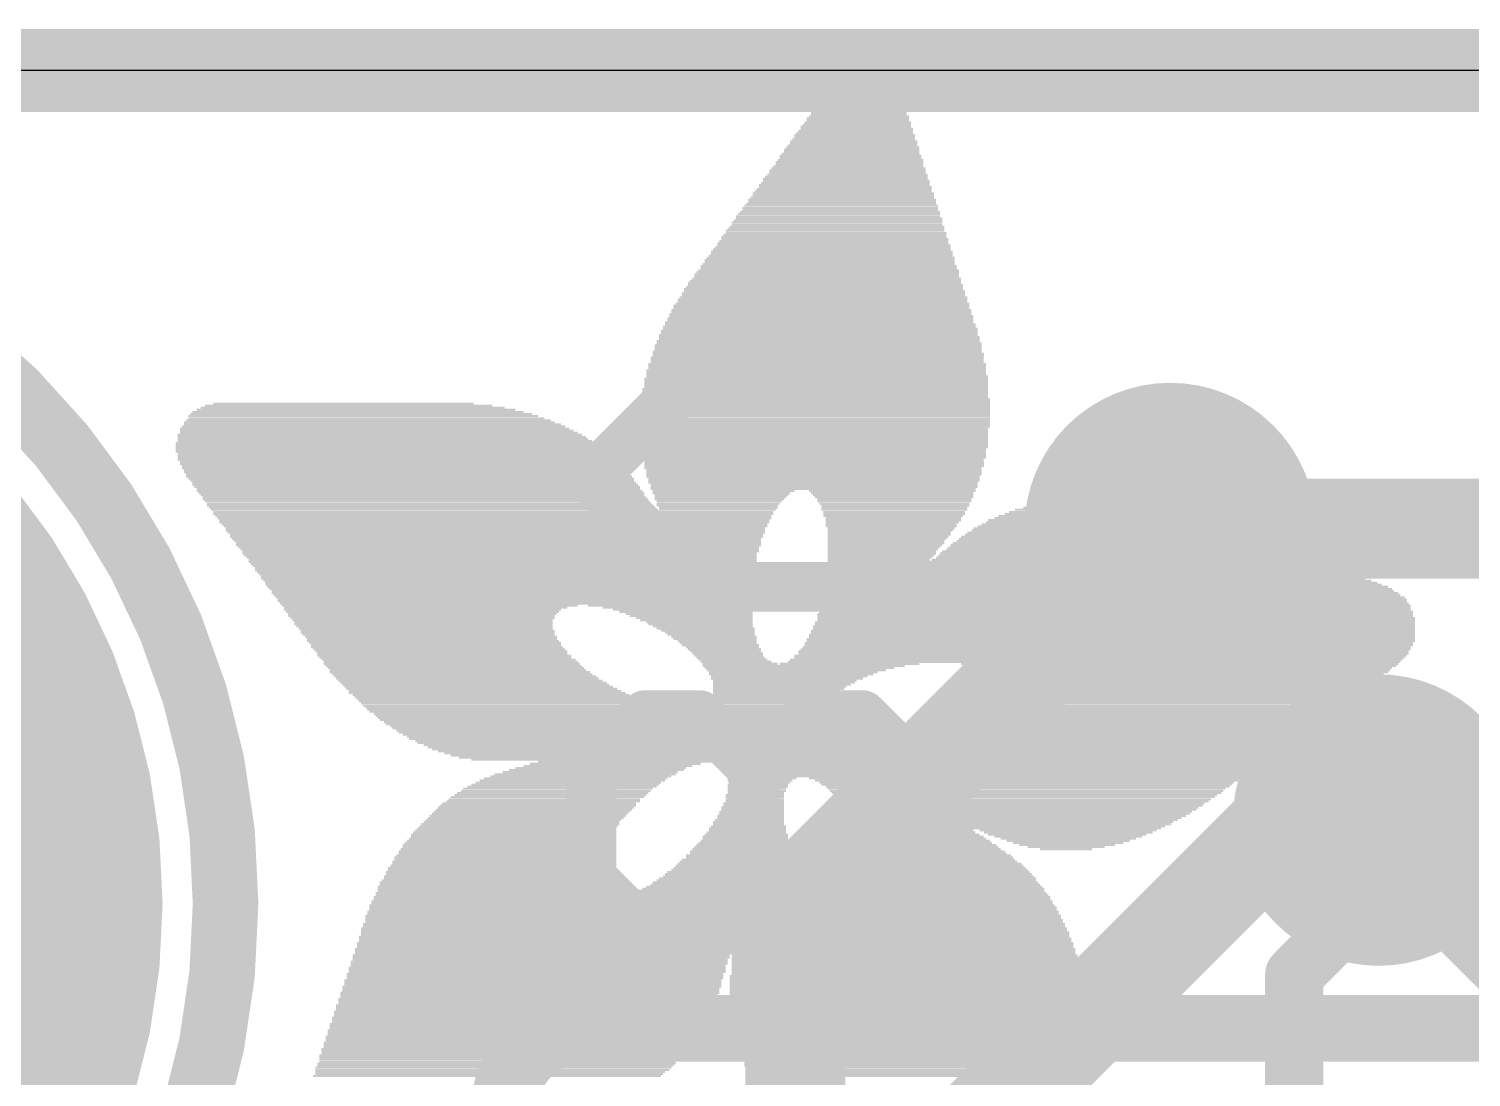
# Model space of a CAD drawing. Extents: x -0.1 to 34.1, y -8.2 to 23.
# Drawn here: x 4.14 to 8.537, y 19.79 to 22.987 of the extents above; entities that cross this region are included whole.
import ezdxf

# ---------------------------------------------------------------- set-up
doc = ezdxf.new("R2010")
doc.units = 0
for name, color, linetype in [('1', 12, 'CONTINUOUS'), ('16', 5, 'CONTINUOUS'), ('17', 110, 'CONTINUOUS'), ('18', 110, 'CONTINUOUS'), ('20', 53, 'CONTINUOUS'), ('21', 40, 'CONTINUOUS'), ('22', 6, 'CONTINUOUS')]:
    doc.layers.add(name, color=color, linetype=linetype)

# ---------------------------------------------------------------- blocks, each defined once
blk = doc.blocks.new('ROUNDP')
at = {"const_width": 0.5}
blk.add_lwpolyline([(0, -0.25, 1), (0, 0.25, 1), (0, -0.25)], format="xyb", dxfattribs=at)
blk = doc.blocks.new('RECT')
blk.add_solid([(-0.5, -0.5), (0.5, -0.5), (-0.5, 0.5), (0.5, 0.5)])
blk = doc.blocks.new('ROUNDV')
at = {"const_width": 0.5}
blk.add_lwpolyline([(0, -0.25, 1), (0, 0.25, 1), (0, -0.25)], format="xyb", dxfattribs=at)

msp = doc.modelspace()

# ---------------------------------------------------------------- linework, layer by layer
at = {"layer": '1'}
for points, const_width in [([(0, 22.86), (25.4, 22.86)], 0.254), ([(13.716, 21.463), (7.62, 21.463)], 0.3048), ([(7.9721, 20.574), (6.604, 19.2059)], 0.3048), ([(7.9721, 20.574), (8.255, 20.574)], 0.3048)]:
    msp.add_lwpolyline(points, dxfattribs=dict(at, const_width=const_width))
at = {"layer": '1', "const_width": 0.1524}
for points in [[(7.62, 21.5392, 1), (7.62, 21.3868)], [(7.9721, 20.6502, 1), (7.9721, 20.4978)], [(8.026, 20.5201, 1), (7.9182, 20.6279)], [(8.255, 20.4978, 1), (8.255, 20.6502)]]:
    msp.add_lwpolyline(points, format="xyb", dxfattribs=at)
at = {"layer": '16'}
for points, const_width in [([(0, 22.86), (25.4, 22.86)], 0.254), ([(7.62, 21.463), (6.477, 20.32)], 0.3048), ([(8.255, 20.574), (8.763, 20.574)], 0.3048), ([(6.477, 20.32), (6.477, 18.923)], 0.3048)]:
    msp.add_lwpolyline(points, dxfattribs=dict(at, const_width=const_width))
at = {"layer": '16', "const_width": 0.1524}
for points in [[(7.6739, 21.4091, 1), (7.5661, 21.5169)], [(8.255, 20.6502, 1), (8.255, 20.4978)], [(6.5532, 20.32, 1), (6.4008, 20.32)], [(6.4231, 20.3739, 1), (6.5309, 20.2661)]]:
    msp.add_lwpolyline(points, format="xyb", dxfattribs=at)
at = {"layer": '20'}
msp.add_line((22.86, 22.86), (2.54, 22.86), dxfattribs=at)
at = {"layer": '21'}
for points, const_width in [([(2.54, 18.12, 1), (2.54, 22.52, 1), (2.54, 18.12)], 0.2), ([(8.1591, 20.3081, 1), (8.1591, 20.2192)], 0.0889), ([(8.1906, 20.2322, 1), (8.1277, 20.2951)], 0.0889), ([(8.5126, 20.2951, 1), (8.4497, 20.2322)], 0.0889), ([(8.4812, 20.2192, 1), (8.4812, 20.3081)], 0.0889), ([(8.0426, 20.1027, 1), (7.9537, 20.1027)], 0.0889), ([(7.9667, 20.1341, 1), (8.0296, 20.0712)], 0.0889)]:
    msp.add_lwpolyline(points, format="xyb", dxfattribs=dict(at, const_width=const_width))
at = {"layer": '21', "const_width": 0.1778}
for points in [[(8.1591, 20.2637), (7.9981, 20.1027)], [(8.4812, 20.2637), (8.1591, 20.2637)], [(8.6422, 20.1027), (8.4812, 20.2637)], [(7.9981, 20.1027), (7.9981, 19.4587)]]:
    msp.add_lwpolyline(points, dxfattribs=at)
at = {"layer": '22'}
for points, const_width in [([(5.8547, 21.6157), (6.1852, 21.9462)], 0.1524), ([(6.1852, 21.9462), (6.8461, 21.9462)], 0.1524), ([(6.1852, 21.2852), (5.8547, 21.6157)], 0.1524), ([(6.8461, 21.2852), (6.1852, 21.2852)], 0.1524), ([(6.0199, 20.8937), (5.8547, 20.7285)], 0.1524), ([(6.1852, 20.8937), (6.0199, 20.8937)], 0.1524), ([(6.3504, 20.7285), (6.1852, 20.8937)], 0.1524), ([(6.5157, 20.8937), (6.3504, 20.7285)], 0.1524), ([(6.6809, 20.8937), (6.5157, 20.8937)], 0.1524), ([(6.8461, 20.7285), (6.6809, 20.8937)], 0.1524), ([(5.8547, 20.7285), (5.8547, 20.398)], 0.1524), ([(6.3504, 20.7285), (6.3504, 20.5632)], 0.1524), ([(6.8461, 20.398), (6.8461, 20.7285)], 0.1524), ([(5.8547, 20.398), (6.0199, 20.2327)], 0.1524), ([(6.6809, 20.2327), (6.8461, 20.398)], 0.1524), ([(9.906, 19.939), (5.842, 19.939)], 0.2032)]:
    msp.add_lwpolyline(points, dxfattribs=dict(at, const_width=const_width))
for points, const_width in [([(6.1852, 21.9843, 1), (6.1852, 21.9081)], 0.0762), ([(6.2121, 21.9192, 1), (6.1582, 21.9731)], 0.0762), ([(6.8461, 21.9081, 1), (6.8461, 21.9843)], 0.0762), ([(5.8816, 21.6426, 1), (5.8278, 21.5887)], 0.0762), ([(5.8278, 21.6426, 1), (5.8816, 21.5887)], 0.0762), ([(6.1852, 21.3233, 1), (6.1852, 21.2471)], 0.0762), ([(6.1582, 21.2583, 1), (6.2121, 21.3121)], 0.0762), ([(6.8461, 21.2471, 1), (6.8461, 21.3233)], 0.0762), ([(6.0199, 20.9318, 1), (6.0199, 20.8556)], 0.0762), ([(6.0469, 20.8668, 1), (5.993, 20.9206)], 0.0762), ([(6.2121, 20.9206, 1), (6.1582, 20.8668)], 0.0762), ([(6.1852, 20.8556, 1), (6.1852, 20.9318)], 0.0762), ([(6.5157, 20.9318, 1), (6.5157, 20.8556)], 0.0762), ([(6.5426, 20.8668, 1), (6.4887, 20.9206)], 0.0762), ([(6.7078, 20.9206, 1), (6.654, 20.8668)], 0.0762), ([(6.6809, 20.8556, 1), (6.6809, 20.9318)], 0.0762), ([(5.8928, 20.7285, 1), (5.8166, 20.7285)], 0.0762), ([(6.3885, 20.7285, 1), (6.3123, 20.7285)], 0.0762), ([(6.8842, 20.7285, 1), (6.808, 20.7285)], 0.0762), ([(5.8278, 20.7554, 1), (5.8816, 20.7015)], 0.0762), ([(6.3235, 20.7554, 1), (6.3774, 20.7015)], 0.0762), ([(6.3235, 20.7015, 1), (6.3774, 20.7554)], 0.0762), ([(6.8192, 20.7015, 1), (6.8731, 20.7554)], 0.0762), ([(6.3123, 20.5632, 1), (6.3885, 20.5632)], 0.0762), ([(5.8816, 20.4249, 1), (5.8278, 20.371)], 0.0762), ([(6.8731, 20.371, 1), (6.8192, 20.4249)], 0.0762), ([(5.8166, 20.398, 1), (5.8928, 20.398)], 0.0762), ([(6.808, 20.398, 1), (6.8842, 20.398)], 0.0762), ([(5.993, 20.2058, 1), (6.0469, 20.2597)], 0.0762), ([(6.654, 20.2597, 1), (6.7078, 20.2058)], 0.0762), ([(5.842, 19.939, 0.4142), (5.588, 19.685)], 0.2032), ([(5.842, 19.9898, 1), (5.842, 19.8882)], 0.1016), ([(5.842, 19.8882, 1), (5.842, 19.9898)], 0.1016)]:
    msp.add_lwpolyline(points, format="xyb", dxfattribs=dict(at, const_width=const_width))

# ---------------------------------------------------------------- block references
at = {"layer": '17', "xscale": 4.016, "yscale": 4.016}
msp.add_blockref('ROUNDP', (2.54, 20.32), dxfattribs=at)
msp.add_blockref('ROUNDP', (2.54, 20.32), dxfattribs=at)
at = {"layer": '18', "xscale": 0.889, "yscale": 0.889}
for p in [(7.62, 21.463), (7.62, 21.463), (8.255, 20.574), (8.255, 20.574)]:
    msp.add_blockref('ROUNDV', p, dxfattribs=at)
at = {"layer": '21'}
for p, xscale, yscale in [((6.6834, 22.8219), 0.1524, 0.0064), ((6.6802, 22.8283), 0.1334, 0.0063), ((6.677, 22.8346), 0.1016, 0.0064), ((6.6771, 22.8409), 0.0635, 0.0063), ((6.6802, 22.7775), 0.235, 0.0063), ((6.6802, 22.7902), 0.2222, 0.0063), ((6.6802, 22.7838), 0.2222, 0.0064), ((6.6802, 22.7965), 0.2096, 0.0064), ((6.6802, 22.8028), 0.1968, 0.0063), ((6.6802, 22.8092), 0.1842, 0.0064), ((6.6802, 22.8156), 0.1714, 0.0063), ((6.6707, 22.733), 0.2921, 0.0064), ((6.6739, 22.7394), 0.2857, 0.0063), ((6.6739, 22.7457), 0.2731, 0.0064), ((6.6739, 22.7584), 0.2603, 0.0064), ((6.6771, 22.7521), 0.2667, 0.0063), ((6.677, 22.7647), 0.254, 0.0063), ((6.6771, 22.7711), 0.2413, 0.0064), ((6.6612, 22.6885), 0.3365, 0.0063), ((6.6643, 22.6949), 0.3302, 0.0064), ((6.6675, 22.7013), 0.3238, 0.0063), ((6.6675, 22.714), 0.3112, 0.0063), ((6.6675, 22.7076), 0.3112, 0.0064), ((6.6707, 22.7203), 0.3048, 0.0064), ((6.6707, 22.7266), 0.2921, 0.0063), ((6.6548, 22.6441), 0.3874, 0.0064), ((6.6548, 22.6505), 0.3746, 0.0063), ((6.658, 22.6632), 0.3683, 0.0063), ((6.658, 22.6568), 0.3683, 0.0064), ((6.658, 22.6695), 0.3556, 0.0064), ((6.6612, 22.6759), 0.3493, 0.0063), ((6.6644, 22.6822), 0.3429, 0.0064), ((6.6453, 22.5997), 0.4318, 0.0063), ((6.6452, 22.606), 0.4191, 0.0064), ((6.6485, 22.6187), 0.4127, 0.0064), ((6.6485, 22.6124), 0.4127, 0.0063), ((6.6516, 22.6251), 0.4064, 0.0063), ((6.6517, 22.6314), 0.3937, 0.0064), ((6.6548, 22.6378), 0.3874, 0.0063), ((6.6358, 22.5552), 0.4763, 0.0064), ((6.639, 22.5616), 0.4699, 0.0063), ((6.6389, 22.5679), 0.4572, 0.0064), ((6.6421, 22.5806), 0.4508, 0.0064), ((6.6421, 22.5743), 0.4508, 0.0063), ((6.6452, 22.587), 0.4445, 0.0063), ((6.6453, 22.5933), 0.4318, 0.0064), ((6.6263, 22.5108), 0.5207, 0.0063), ((6.6294, 22.5171), 0.5144, 0.0064), ((6.6294, 22.5298), 0.5016, 0.0064), ((6.6326, 22.5235), 0.508, 0.0063), ((6.6326, 22.5362), 0.4953, 0.0063), ((6.6358, 22.5425), 0.4889, 0.0064), ((6.6358, 22.5489), 0.4763, 0.0063), ((6.6199, 22.4727), 0.5588, 0.0063), ((6.6231, 22.4854), 0.5525, 0.0063), ((6.6231, 22.479), 0.5525, 0.0064), ((6.6231, 22.4917), 0.5397, 0.0064), ((6.6262, 22.4981), 0.5334, 0.0063), ((6.6294, 22.5044), 0.527, 0.0064), ((6.6135, 22.4282), 0.6096, 0.0064), ((6.6136, 22.4409), 0.5969, 0.0064), ((6.6136, 22.4346), 0.5969, 0.0063), ((6.6167, 22.4473), 0.5906, 0.0063), ((6.6167, 22.4536), 0.5778, 0.0064), ((6.6199, 22.4663), 0.5715, 0.0064), ((6.6199, 22.46), 0.5715, 0.0063), ((6.604, 22.3838), 0.654, 0.0063), ((6.604, 22.3965), 0.6414, 0.0063), ((6.604, 22.3901), 0.6414, 0.0064), ((6.6072, 22.4028), 0.635, 0.0064), ((6.6072, 22.4155), 0.6223, 0.0064), ((6.6104, 22.4092), 0.6287, 0.0063), ((6.6104, 22.4219), 0.6159, 0.0063), ((6.5945, 22.3393), 0.6985, 0.0064), ((6.5945, 22.352), 0.6858, 0.0064), ((6.5977, 22.3457), 0.6921, 0.0063), ((6.5977, 22.3584), 0.6795, 0.0063), ((6.5977, 22.3711), 0.6667, 0.0063), ((6.6009, 22.3647), 0.6731, 0.0064), ((6.6008, 22.3774), 0.6604, 0.0064), ((6.585, 22.2949), 0.7429, 0.0063), ((6.5881, 22.3076), 0.7366, 0.0063), ((6.5881, 22.3012), 0.7366, 0.0064), ((6.5882, 22.3139), 0.7239, 0.0064), ((6.5913, 22.3203), 0.7176, 0.0063), ((6.5913, 22.333), 0.7048, 0.0063), ((6.5945, 22.3266), 0.7112, 0.0064), ((6.5786, 22.2504), 0.7938, 0.0064), ((6.5786, 22.2631), 0.781, 0.0064), ((6.5786, 22.2568), 0.781, 0.0063), ((6.5786, 22.2695), 0.7684, 0.0063), ((6.5818, 22.2822), 0.762, 0.0063), ((6.5818, 22.2758), 0.762, 0.0064), ((6.585, 22.2885), 0.7557, 0.0064), ((6.5659, 22.2123), 0.8318, 0.0064), ((6.5691, 22.206), 0.8382, 0.0063), ((6.5691, 22.2187), 0.8255, 0.0063), ((6.5723, 22.225), 0.8191, 0.0064), ((6.5723, 22.2377), 0.8065, 0.0064), ((6.5723, 22.2314), 0.8065, 0.0063), ((6.5755, 22.2441), 0.8001, 0.0063), ((6.5596, 22.1615), 0.8827, 0.0064), ((6.5628, 22.1679), 0.8763, 0.0063), ((6.5627, 22.1806), 0.8636, 0.0063), ((6.5627, 22.1742), 0.8636, 0.0064), ((6.5659, 22.1869), 0.8572, 0.0064), ((6.5628, 22.1933), 0.8509, 0.0063), ((6.5659, 22.1996), 0.8446, 0.0064), ((6.5532, 22.1171), 0.9208, 0.0063), ((6.5564, 22.1298), 0.9144, 0.0063), ((6.5564, 22.1234), 0.9144, 0.0064), ((6.5564, 22.1425), 0.9017, 0.0063), ((6.5564, 22.1361), 0.9017, 0.0064), ((6.5596, 22.1488), 0.8953, 0.0064), ((6.5596, 22.1552), 0.8827, 0.0063), ((6.5501, 22.079), 0.9525, 0.0063), ((6.5532, 22.0726), 0.9588, 0.0064), ((6.55, 22.0917), 0.9398, 0.0063), ((6.5532, 22.0853), 0.9462, 0.0064), ((6.5532, 22.1044), 0.9334, 0.0063), ((6.5532, 22.098), 0.9334, 0.0064), ((6.5564, 22.1107), 0.9271, 0.0064), ((6.55, 22.0282), 0.9906, 0.0063), ((6.5469, 22.0345), 0.9843, 0.0064), ((6.5469, 22.0536), 0.9715, 0.0063), ((6.5501, 22.0472), 0.9779, 0.0064), ((6.5501, 22.0409), 0.9779, 0.0063), ((6.55, 22.0663), 0.9652, 0.0063), ((6.55, 22.0599), 0.9652, 0.0064), ((6.5437, 21.9837), 1.016, 0.0064), ((6.5469, 21.9964), 1.0097, 0.0064), ((6.5469, 21.9901), 1.0097, 0.0063), ((6.5437, 22.0028), 1.0033, 0.0063), ((6.5469, 22.0218), 0.9969, 0.0064), ((6.5469, 22.0155), 0.9969, 0.0063), ((6.5469, 22.0091), 0.9969, 0.0064), ((6.5405, 21.9456), 1.035, 0.0064), ((6.5405, 21.9393), 1.035, 0.0063), ((6.5437, 21.9647), 1.0287, 0.0063), ((6.5437, 21.9583), 1.0287, 0.0064), ((6.5437, 21.952), 1.0287, 0.0063), ((6.5437, 21.9774), 1.016, 0.0063), ((6.5437, 21.971), 1.016, 0.0064), ((6.5405, 21.9202), 1.0478, 0.0064), ((6.5405, 21.9139), 1.0478, 0.0063), ((6.5405, 21.9075), 1.0478, 0.0064), ((6.5405, 21.9012), 1.0478, 0.0063), ((6.5405, 21.9329), 1.035, 0.0064), ((6.5437, 21.9266), 1.0414, 0.0063), ((6.5373, 21.8567), 1.0668, 0.0064), ((6.5373, 21.8885), 1.0541, 0.0063), ((6.5373, 21.8821), 1.0541, 0.0064), ((6.5373, 21.8758), 1.0541, 0.0063), ((6.5373, 21.8694), 1.0541, 0.0064), ((6.5373, 21.8631), 1.0541, 0.0063), ((6.5405, 21.8948), 1.0478, 0.0064), ((5.153, 21.8123), 1.0414, 0.0063), ((5.1435, 21.8186), 1.0096, 0.0064), ((5.1372, 21.825), 0.9715, 0.0063), ((5.1277, 21.8313), 0.9271, 0.0064), ((5.115, 21.8377), 0.8763, 0.0063), ((5.0991, 21.844), 0.7937, 0.0064), ((6.5373, 21.8504), 1.0668, 0.0063), ((6.5373, 21.844), 1.0668, 0.0064), ((6.5373, 21.8377), 1.0668, 0.0063), ((6.5373, 21.8313), 1.0668, 0.0064), ((6.5373, 21.825), 1.0668, 0.0063), ((6.5373, 21.8186), 1.0668, 0.0064), ((6.5373, 21.8123), 1.0668, 0.0063), ((5.1943, 21.7678), 1.1874, 0.0064), ((5.1911, 21.7742), 1.1684, 0.0063), ((5.1879, 21.7805), 1.1493, 0.0064), ((5.1785, 21.7869), 1.1303, 0.0063), ((5.1753, 21.7932), 1.1113, 0.0064), ((5.1594, 21.8059), 1.0668, 0.0064), ((5.1689, 21.7995), 1.0858, 0.0063), ((6.5373, 21.8059), 1.0668, 0.0064), ((6.5373, 21.7995), 1.0668, 0.0063), ((6.5373, 21.7932), 1.0668, 0.0064), ((6.5373, 21.7869), 1.0668, 0.0063), ((6.5373, 21.7805), 1.0668, 0.0064), ((6.5373, 21.7742), 1.0668, 0.0063), ((6.5342, 21.7678), 1.0605, 0.0064), ((5.226, 21.7233), 1.2763, 0.0063), ((5.226, 21.7297), 1.2637, 0.0064), ((5.2165, 21.7424), 1.2446, 0.0064), ((5.2197, 21.7361), 1.251, 0.0063), ((5.2102, 21.7488), 1.2319, 0.0063), ((5.2007, 21.7614), 1.2001, 0.0063), ((5.207, 21.7551), 1.2128, 0.0064), ((6.5342, 21.7614), 1.0605, 0.0063), ((6.5342, 21.7551), 1.0605, 0.0064), ((6.5342, 21.7488), 1.0605, 0.0063), ((6.5342, 21.7424), 1.0605, 0.0064), ((6.5342, 21.7361), 1.0605, 0.0063), ((6.5342, 21.7297), 1.0605, 0.0064), ((6.5342, 21.7233), 1.0605, 0.0063), ((5.2324, 21.717), 1.289, 0.0064), ((5.2356, 21.7107), 1.2954, 0.0063), ((5.2451, 21.698), 1.3144, 0.0063), ((5.2388, 21.7043), 1.3017, 0.0064), ((5.2515, 21.6916), 1.3145, 0.0064), ((5.2546, 21.6852), 1.3208, 0.0063), ((5.2578, 21.6789), 1.3272, 0.0064), ((6.531, 21.7043), 1.0541, 0.0064), ((6.5342, 21.717), 1.0605, 0.0064), ((6.5342, 21.7107), 1.0605, 0.0063), ((6.5342, 21.698), 1.0477, 0.0063), ((6.5342, 21.6916), 1.0477, 0.0064), ((6.5342, 21.6852), 1.0477, 0.0063), ((6.5342, 21.6789), 1.0477, 0.0064), ((5.261, 21.6726), 1.3335, 0.0063), ((5.2674, 21.6662), 1.3335, 0.0064), ((5.2705, 21.6599), 1.3398, 0.0063), ((5.28, 21.6471), 1.3462, 0.0063), ((5.2769, 21.6535), 1.3399, 0.0064), ((5.2864, 21.6408), 1.3462, 0.0064), ((5.2896, 21.6345), 1.3525, 0.0063), ((6.531, 21.6726), 1.0414, 0.0063), ((6.531, 21.6471), 1.0287, 0.0063), ((6.5342, 21.6662), 1.0351, 0.0064), ((6.5342, 21.6599), 1.0351, 0.0063), ((6.5342, 21.6535), 1.0351, 0.0064), ((6.5342, 21.6408), 1.0223, 0.0064), ((6.5342, 21.6345), 1.0223, 0.0063), ((5.2959, 21.6281), 1.3526, 0.0064), ((5.2991, 21.6218), 1.3589, 0.0063), ((5.3055, 21.6154), 1.3589, 0.0064), ((5.3086, 21.609), 1.3526, 0.0063), ((5.315, 21.6027), 1.3525, 0.0064), ((5.3182, 21.5964), 1.3589, 0.0063), ((5.3245, 21.59), 1.3589, 0.0064), ((6.531, 21.6218), 1.016, 0.0063), ((6.5342, 21.6281), 1.0223, 0.0064), ((6.5342, 21.6154), 1.0097, 0.0064), ((6.5342, 21.609), 1.0097, 0.0063), ((6.531, 21.6027), 1.0033, 0.0064), ((6.5342, 21.5964), 0.9969, 0.0063), ((6.5342, 21.59), 0.9969, 0.0064), ((5.3308, 21.5773), 1.3589, 0.0064), ((5.3277, 21.5837), 1.3525, 0.0063), ((5.3372, 21.5709), 1.3589, 0.0063), ((5.3403, 21.5646), 1.3525, 0.0064), ((5.3467, 21.5583), 1.3526, 0.0063), ((5.3498, 21.5519), 1.3589, 0.0064), ((5.3531, 21.5456), 1.3525, 0.0063), ((6.531, 21.5837), 0.9906, 0.0063), ((6.2515, 21.5709), 0.4191, 0.0063), ((6.2579, 21.5773), 0.4318, 0.0064), ((6.2516, 21.5646), 0.4064, 0.0064), ((6.2484, 21.5583), 0.4, 0.0063), ((6.2453, 21.5519), 0.3937, 0.0064), ((6.2452, 21.5456), 0.381, 0.0063), ((6.7723, 21.5773), 0.508, 0.0064), ((6.7723, 21.5709), 0.4953, 0.0063), ((6.7755, 21.5646), 0.4889, 0.0064), ((6.7786, 21.5583), 0.4826, 0.0063), ((6.7787, 21.5519), 0.4699, 0.0064), ((6.7787, 21.5456), 0.4699, 0.0063), ((7.3375, 21.5456), 0.0889, 0.0063), ((5.3594, 21.5392), 1.3526, 0.0064), ((5.3626, 21.5328), 1.3589, 0.0063), ((5.3658, 21.5265), 1.3525, 0.0064), ((5.3721, 21.5202), 1.3526, 0.0063), ((5.3784, 21.5138), 1.3525, 0.0064), ((5.3784, 21.5075), 1.3525, 0.0063), ((5.3848, 21.5011), 1.3526, 0.0064), ((6.242, 21.5392), 0.3747, 0.0064), ((6.2389, 21.5328), 0.3683, 0.0063), ((6.242, 21.5265), 0.3619, 0.0064), ((6.2389, 21.5202), 0.3556, 0.0063), ((6.2357, 21.5138), 0.3492, 0.0064), ((6.2357, 21.5011), 0.3366, 0.0064), ((6.2389, 21.5075), 0.3429, 0.0063), ((6.7786, 21.5392), 0.4572, 0.0064), ((6.7818, 21.5328), 0.4508, 0.0063), ((6.7787, 21.5265), 0.4445, 0.0064), ((6.7787, 21.5202), 0.4445, 0.0063), ((6.7786, 21.5138), 0.4318, 0.0064), ((6.7786, 21.5075), 0.4318, 0.0063), ((6.7755, 21.5011), 0.4255, 0.0064), ((7.3565, 21.5011), 0.5207, 0.0064), ((7.3533, 21.5075), 0.4762, 0.0063), ((7.3502, 21.5138), 0.4445, 0.0064), ((7.3501, 21.5202), 0.4064, 0.0063), ((7.347, 21.5265), 0.3493, 0.0064), ((7.3438, 21.5328), 0.2921, 0.0063), ((7.3406, 21.5392), 0.2096, 0.0064), ((5.3912, 21.4947), 1.3525, 0.0063), ((5.5594, 21.4884), 1.6764, 0.0064), ((5.5594, 21.4821), 1.6764, 0.0063), ((5.5595, 21.4757), 1.6637, 0.0064), ((5.5626, 21.4694), 1.6574, 0.0063), ((5.5626, 21.463), 1.6446, 0.0064), ((5.5626, 21.4566), 1.6446, 0.0063), ((6.2389, 21.4947), 0.3302, 0.0063), ((6.7723, 21.4821), 0.4064, 0.0063), ((6.7691, 21.4757), 0.4, 0.0064), ((6.7691, 21.4694), 0.4, 0.0063), ((6.7755, 21.4947), 0.4127, 0.0063), ((6.7755, 21.4884), 0.4127, 0.0064), ((6.7691, 21.463), 0.3874, 0.0064), ((6.7659, 21.4566), 0.381, 0.0063), ((7.3819, 21.4566), 0.7366, 0.0063), ((7.3787, 21.463), 0.7176, 0.0064), ((7.3723, 21.4694), 0.6795, 0.0063), ((7.3692, 21.4757), 0.6477, 0.0064), ((7.366, 21.4821), 0.616, 0.0063), ((7.3597, 21.4884), 0.5905, 0.0064), ((7.3565, 21.4947), 0.5461, 0.0063), ((5.5658, 21.4503), 1.6383, 0.0064), ((5.5658, 21.444), 1.6256, 0.0063), ((5.5658, 21.4376), 1.6256, 0.0064), ((5.5658, 21.4313), 1.6129, 0.0063), ((5.569, 21.4249), 1.6065, 0.0064), ((5.5721, 21.4185), 1.6002, 0.0063), ((5.5721, 21.4122), 1.6002, 0.0064), ((6.7595, 21.4376), 0.3683, 0.0064), ((6.7564, 21.4313), 0.362, 0.0063), ((6.7532, 21.4249), 0.3556, 0.0064), ((6.7532, 21.4185), 0.3556, 0.0063), ((6.75, 21.4122), 0.3493, 0.0064), ((6.7628, 21.4503), 0.3747, 0.0064), ((6.7628, 21.444), 0.3747, 0.0063), ((7.42, 21.4122), 0.9398, 0.0064), ((7.4168, 21.4185), 0.9208, 0.0063), ((7.4104, 21.4249), 0.8827, 0.0064), ((7.4041, 21.4313), 0.8572, 0.0063), ((7.3978, 21.4376), 0.8319, 0.0064), ((7.3946, 21.444), 0.8001, 0.0063), ((7.3883, 21.4503), 0.7747, 0.0064), ((5.5722, 21.4059), 1.5875, 0.0063), ((5.5753, 21.3995), 1.5812, 0.0064), ((5.5785, 21.3932), 1.5748, 0.0063), ((5.5753, 21.3868), 1.5684, 0.0064), ((5.5785, 21.3804), 1.5621, 0.0063), ((5.5817, 21.3741), 1.5557, 0.0064), ((5.5848, 21.3678), 1.5494, 0.0063), ((6.7437, 21.3995), 0.3366, 0.0064), ((6.7405, 21.3932), 0.3302, 0.0063), ((6.7405, 21.3868), 0.3302, 0.0064), ((6.731, 21.3678), 0.3112, 0.0063), ((6.7469, 21.4059), 0.3429, 0.0063), ((6.7374, 21.3804), 0.3239, 0.0063), ((6.7342, 21.3741), 0.3175, 0.0064), ((7.4644, 21.3678), 1.143, 0.0063), ((7.4581, 21.3741), 1.1049, 0.0064), ((7.4549, 21.3804), 1.0858, 0.0063), ((7.4454, 21.3868), 1.0541, 0.0064), ((7.439, 21.3932), 1.0287, 0.0063), ((7.4359, 21.3995), 0.9969, 0.0064), ((7.4295, 21.4059), 0.9716, 0.0063), ((5.5848, 21.3614), 1.5494, 0.0064), ((5.5849, 21.3551), 1.5367, 0.0063), ((5.588, 21.3487), 1.5304, 0.0064), ((5.5912, 21.3423), 1.524, 0.0063), ((5.5912, 21.336), 1.524, 0.0064), ((5.5944, 21.3297), 1.5177, 0.0063), ((5.5976, 21.3233), 1.5113, 0.0064), ((7.3152, 21.3614), 1.4796, 0.0064), ((7.3342, 21.3487), 1.5177, 0.0064), ((7.3533, 21.336), 1.5558, 0.0064), ((7.3628, 21.3297), 1.5748, 0.0063), ((7.3755, 21.3233), 1.6002, 0.0064), ((7.3216, 21.3551), 1.4923, 0.0063), ((7.3438, 21.3423), 1.5367, 0.0063), ((5.5975, 21.317), 1.4986, 0.0063), ((5.5975, 21.3106), 1.4986, 0.0064), ((5.6007, 21.3042), 1.4922, 0.0063), ((5.6039, 21.2979), 1.4859, 0.0064), ((5.6039, 21.2916), 1.4859, 0.0063), ((5.6071, 21.2852), 1.4795, 0.0064), ((7.4009, 21.3042), 1.6637, 0.0063), ((7.4104, 21.2979), 1.6827, 0.0064), ((7.3787, 21.317), 1.6192, 0.0063), ((7.3914, 21.3106), 1.6446, 0.0064), ((7.4168, 21.2916), 1.6954, 0.0063), ((7.4264, 21.2852), 1.7145, 0.0064), ((5.6102, 21.2789), 1.4732, 0.0063), ((5.6134, 21.2725), 1.4668, 0.0064), ((5.6134, 21.2661), 1.4668, 0.0063), ((5.6166, 21.2598), 1.4605, 0.0064), ((5.6198, 21.2535), 1.4541, 0.0063), ((5.6229, 21.2471), 1.4478, 0.0064), ((5.6229, 21.2408), 1.4478, 0.0063), ((7.4486, 21.2471), 1.7843, 0.0064), ((7.4486, 21.2408), 1.7843, 0.0063), ((7.4327, 21.2725), 1.7399, 0.0064), ((7.439, 21.2661), 1.7526, 0.0063), ((7.4422, 21.2598), 1.759, 0.0064), ((7.4486, 21.2535), 1.7717, 0.0063), ((7.4327, 21.2789), 1.7272, 0.0063), ((5.6261, 21.2344), 1.4414, 0.0064), ((5.3626, 21.228), 0.9017, 0.0063), ((5.3499, 21.2217), 0.8636, 0.0064), ((5.3403, 21.2154), 0.8445, 0.0063), ((5.3403, 21.209), 0.8319, 0.0064), ((5.3403, 21.2027), 0.8191, 0.0063), ((5.3372, 21.1963), 0.8128, 0.0064), ((6.096, 21.228), 0.5016, 0.0063), ((6.1182, 21.2217), 0.4572, 0.0064), ((6.1341, 21.2154), 0.4254, 0.0063), ((6.1436, 21.209), 0.4064, 0.0064), ((6.1532, 21.2027), 0.3873, 0.0063), ((6.1595, 21.1963), 0.3746, 0.0064), ((7.4518, 21.2027), 1.8161, 0.0063), ((7.4518, 21.1963), 1.8161, 0.0064), ((7.4517, 21.2154), 1.8034, 0.0063), ((7.4549, 21.209), 1.8098, 0.0064), ((7.4549, 21.228), 1.797, 0.0063), ((7.4549, 21.2217), 1.797, 0.0064), ((7.4518, 21.2344), 1.7907, 0.0064), ((5.3403, 21.1899), 0.8065, 0.0063), ((5.3403, 21.1836), 0.7937, 0.0064), ((5.3435, 21.1773), 0.7874, 0.0063), ((5.3435, 21.1709), 0.7874, 0.0064), ((5.3467, 21.1646), 0.781, 0.0063), ((5.3498, 21.1582), 0.7747, 0.0064), ((5.3563, 21.1518), 0.7747, 0.0063), ((6.169, 21.1899), 0.3556, 0.0063), ((6.1753, 21.1836), 0.3429, 0.0064), ((6.1849, 21.1773), 0.3238, 0.0063), ((6.1881, 21.1709), 0.3175, 0.0064), ((6.1944, 21.1646), 0.3048, 0.0063), ((6.2039, 21.1582), 0.2985, 0.0064), ((6.2103, 21.1518), 0.2858, 0.0063), ((7.4454, 21.1518), 1.8415, 0.0063), ((7.4486, 21.1646), 1.8351, 0.0063), ((7.4486, 21.1582), 1.8351, 0.0064), ((7.4517, 21.1773), 1.8288, 0.0063), ((7.4517, 21.1709), 1.8288, 0.0064), ((7.4549, 21.1899), 1.8224, 0.0063), ((7.4549, 21.1836), 1.8224, 0.0064), ((5.3563, 21.1455), 0.7747, 0.0064), ((5.3594, 21.1392), 0.7684, 0.0063), ((5.3658, 21.1328), 0.7683, 0.0064), ((5.3689, 21.1265), 0.762, 0.0063), ((5.3721, 21.1201), 0.7684, 0.0064), ((5.3784, 21.1137), 0.7683, 0.0063), ((5.3816, 21.1074), 0.762, 0.0064), ((6.2167, 21.1455), 0.2731, 0.0064), ((6.2199, 21.1392), 0.2667, 0.0063), ((6.2294, 21.1328), 0.2603, 0.0064), ((6.2325, 21.1265), 0.254, 0.0063), ((6.2389, 21.1201), 0.2413, 0.0064), ((6.242, 21.1137), 0.2349, 0.0063), ((6.2484, 21.1074), 0.235, 0.0064), ((7.4327, 21.1137), 1.8542, 0.0063), ((7.4327, 21.1074), 1.8542, 0.0064), ((7.439, 21.1265), 1.8542, 0.0063), ((7.439, 21.1201), 1.8542, 0.0064), ((7.4422, 21.1392), 1.8478, 0.0063), ((7.4422, 21.1328), 1.8478, 0.0064), ((7.4454, 21.1455), 1.8415, 0.0064), ((5.3848, 21.1011), 0.7684, 0.0063), ((5.3912, 21.0947), 0.7683, 0.0064), ((5.3975, 21.0884), 0.7684, 0.0063), ((5.4007, 21.082), 0.762, 0.0064), ((5.407, 21.0756), 0.7747, 0.0063), ((5.4102, 21.0693), 0.7684, 0.0064), ((5.4198, 21.063), 0.7747, 0.0063), ((6.2548, 21.1011), 0.2223, 0.0063), ((6.2611, 21.0947), 0.2222, 0.0064), ((6.2643, 21.0884), 0.2159, 0.0063), ((6.2707, 21.082), 0.2159, 0.0064), ((6.2738, 21.0756), 0.2096, 0.0063), ((6.2801, 21.0693), 0.2095, 0.0064), ((6.2865, 21.063), 0.2096, 0.0063), ((7.3946, 21.063), 1.8669, 0.0063), ((7.4041, 21.0693), 1.8606, 0.0064), ((7.4073, 21.0756), 1.8669, 0.0063), ((7.4168, 21.0884), 1.8606, 0.0063), ((7.4168, 21.082), 1.8606, 0.0064), ((7.4232, 21.0947), 1.8605, 0.0064), ((7.4263, 21.1011), 1.8542, 0.0063), ((5.4293, 21.0503), 0.7811, 0.0063), ((5.4261, 21.0566), 0.7747, 0.0064), ((5.4356, 21.0439), 0.781, 0.0064), ((5.442, 21.0375), 0.7811, 0.0063), ((5.4483, 21.0312), 0.781, 0.0064), ((5.4546, 21.0249), 0.7937, 0.0063), ((5.461, 21.0185), 0.7938, 0.0064), ((6.2961, 21.0566), 0.2159, 0.0064), ((6.3087, 21.0503), 0.2286, 0.0063), ((6.5024, 21.0439), 0.616, 0.0064), ((6.4897, 21.0375), 0.5778, 0.0063), ((6.4802, 21.0312), 0.5461, 0.0064), ((6.4707, 21.0249), 0.5143, 0.0063), ((6.4643, 21.0185), 0.5016, 0.0064), ((6.6421, 21.0503), 0.4254, 0.0063), ((7.3883, 21.0566), 1.8669, 0.0064), ((7.6486, 21.0503), 1.3335, 0.0063), ((7.6613, 21.0439), 1.2954, 0.0064), ((7.6677, 21.0375), 1.2573, 0.0063), ((7.6708, 21.0312), 1.2382, 0.0064), ((7.6772, 21.0249), 1.2129, 0.0063), ((7.674, 21.0185), 1.1938, 0.0064), ((5.4706, 21.0122), 0.8001, 0.0063), ((5.4769, 21.0058), 0.8001, 0.0064), ((5.4864, 20.9994), 0.8064, 0.0063), ((5.4959, 20.9931), 0.8128, 0.0064), ((5.5023, 20.9868), 0.8128, 0.0063), ((5.5118, 20.9804), 0.8192, 0.0064), ((5.5213, 20.9741), 0.8255, 0.0063), ((6.4516, 21.0058), 0.4636, 0.0064), ((6.458, 21.0122), 0.4763, 0.0063), ((6.4453, 20.9994), 0.4381, 0.0063), ((6.4421, 20.9931), 0.4318, 0.0064), ((6.4294, 20.9804), 0.4064, 0.0064), ((6.4262, 20.9741), 0.4, 0.0063), ((6.4358, 20.9868), 0.4191, 0.0063), ((7.674, 21.0122), 1.1811, 0.0063), ((7.674, 21.0058), 1.1684, 0.0064), ((7.6708, 20.9994), 1.1494, 0.0063), ((7.6708, 20.9931), 1.1366, 0.0064), ((7.6677, 20.9868), 1.1303, 0.0063), ((7.6613, 20.9741), 1.1049, 0.0063), ((7.6645, 20.9804), 1.1113, 0.0064), ((5.5372, 20.9613), 0.8446, 0.0063), ((5.5309, 20.9677), 0.8319, 0.0064), ((5.5499, 20.955), 0.8446, 0.0064), ((5.5626, 20.9487), 0.8572, 0.0063), ((5.5721, 20.9423), 0.8636, 0.0064), ((5.5849, 20.936), 0.8763, 0.0063), ((5.5975, 20.9296), 0.889, 0.0064), ((6.3944, 20.9296), 0.3747, 0.0064), ((6.4008, 20.936), 0.3746, 0.0063), ((6.4072, 20.9487), 0.3747, 0.0063), ((6.404, 20.9423), 0.3683, 0.0064), ((6.4167, 20.9613), 0.381, 0.0063), ((6.4135, 20.955), 0.3746, 0.0064), ((6.4199, 20.9677), 0.3873, 0.0064), ((7.62, 20.9296), 1.0604, 0.0064), ((7.6264, 20.936), 1.0731, 0.0063), ((7.6327, 20.9423), 1.0732, 0.0064), ((7.6486, 20.9613), 1.0922, 0.0063), ((7.6454, 20.955), 1.0858, 0.0064), ((7.6391, 20.9487), 1.0731, 0.0063), ((7.6549, 20.9677), 1.0922, 0.0064), ((5.6166, 20.9232), 0.9144, 0.0063), ((5.6356, 20.9169), 0.9398, 0.0064), ((5.8738, 20.9106), 1.4033, 0.0063), ((5.8769, 20.9042), 1.397, 0.0064), ((5.8833, 20.8979), 1.3843, 0.0063), ((5.8864, 20.8915), 1.3779, 0.0064), ((5.8896, 20.8851), 1.3716, 0.0063), ((6.3722, 20.9169), 0.4064, 0.0064), ((6.3849, 20.9232), 0.3937, 0.0063), ((7.5597, 20.8851), 1.0541, 0.0063), ((7.5692, 20.8915), 1.0604, 0.0064), ((7.5788, 20.8979), 1.0541, 0.0063), ((7.5883, 20.9042), 1.0605, 0.0064), ((7.5978, 20.9106), 1.0541, 0.0063), ((7.6042, 20.9169), 1.0541, 0.0064), ((7.6137, 20.9232), 1.0605, 0.0063), ((5.896, 20.8788), 1.3716, 0.0064), ((5.9024, 20.8725), 1.3589, 0.0063), ((5.9087, 20.8661), 1.3589, 0.0064), ((5.9182, 20.8598), 1.3526, 0.0063), ((5.9278, 20.8534), 1.3589, 0.0064), ((5.9373, 20.847), 1.3525, 0.0063), ((5.95, 20.8407), 1.3653, 0.0064), ((7.4708, 20.8407), 1.1176, 0.0064), ((7.4867, 20.847), 1.0985, 0.0063), ((7.4994, 20.8534), 1.0859, 0.0064), ((7.5152, 20.8598), 1.0795, 0.0063), ((7.5279, 20.8661), 1.0668, 0.0064), ((7.5375, 20.8725), 1.0605, 0.0063), ((7.5502, 20.8788), 1.0605, 0.0064), ((5.9627, 20.8344), 1.3653, 0.0063), ((5.9849, 20.828), 1.3843, 0.0064), ((6.0103, 20.8217), 1.4224, 0.0063), ((6.6548, 20.8153), 2.6734, 0.0064), ((6.6548, 20.8089), 2.6606, 0.0063), ((6.658, 20.8026), 2.6289, 0.0064), ((6.6612, 20.7963), 2.6099, 0.0063), ((7.4041, 20.8217), 1.2002, 0.0063), ((7.4327, 20.828), 1.1557, 0.0064), ((7.4549, 20.8344), 1.124, 0.0063), ((6.6612, 20.7899), 2.5845, 0.0064), ((6.6675, 20.7836), 2.559, 0.0063), ((6.6739, 20.7772), 2.5337, 0.0064), ((6.6771, 20.7708), 2.5019, 0.0063), ((6.6866, 20.7645), 2.4701, 0.0064), ((6.7025, 20.7582), 2.4257, 0.0063), ((6.7977, 20.7518), 2.2098, 0.0064), ((5.8357, 20.7137), 0.5525, 0.0064), ((5.8515, 20.7201), 0.5334, 0.0063), ((5.8706, 20.7264), 0.5334, 0.0064), ((5.8833, 20.7327), 0.5207, 0.0063), ((5.9055, 20.7391), 0.5144, 0.0064), ((5.9278, 20.7455), 0.5207, 0.0063), ((7.0676, 20.7455), 1.6573, 0.0063), ((7.0708, 20.7391), 1.6383, 0.0064), ((7.0676, 20.7327), 1.6193, 0.0063), ((7.0676, 20.7264), 1.6065, 0.0064), ((7.0612, 20.7201), 1.5938, 0.0063), ((7.0612, 20.7137), 1.5812, 0.0064), ((5.7531, 20.6693), 0.5778, 0.0063), ((5.7658, 20.6756), 0.5778, 0.0064), ((5.7754, 20.682), 0.5715, 0.0063), ((5.7849, 20.6883), 0.5651, 0.0064), ((5.7976, 20.6946), 0.5651, 0.0063), ((5.8071, 20.701), 0.5588, 0.0064), ((5.823, 20.7074), 0.5525, 0.0063), ((7.0549, 20.7074), 1.5685, 0.0063), ((6.3754, 20.701), 0.2096, 0.0064), ((6.3627, 20.682), 0.1842, 0.0063), ((6.3627, 20.6756), 0.1842, 0.0064), ((6.3595, 20.6693), 0.1778, 0.0063), ((6.3691, 20.6946), 0.1969, 0.0063), ((6.3691, 20.6883), 0.1841, 0.0064), ((7.1755, 20.701), 1.3144, 0.0064), ((7.1819, 20.6946), 1.2891, 0.0063), ((7.1819, 20.6883), 1.2637, 0.0064), ((7.1819, 20.682), 1.2509, 0.0063), ((7.1851, 20.6756), 1.2319, 0.0064), ((7.1819, 20.6693), 1.2129, 0.0063), ((5.6959, 20.6248), 0.5905, 0.0064), ((5.7087, 20.6312), 0.5905, 0.0063), ((5.7118, 20.6375), 0.5842, 0.0064), ((5.7214, 20.6439), 0.5905, 0.0063), ((5.7309, 20.6502), 0.5842, 0.0064), ((5.7372, 20.6565), 0.5842, 0.0063), ((5.7468, 20.6629), 0.5779, 0.0064), ((6.35, 20.6248), 0.1842, 0.0064), ((6.3532, 20.6502), 0.1778, 0.0064), ((6.3532, 20.6439), 0.1778, 0.0063), ((6.3532, 20.6375), 0.1778, 0.0064), ((6.3532, 20.6312), 0.1778, 0.0063), ((6.3595, 20.6629), 0.1778, 0.0064), ((6.3563, 20.6565), 0.1715, 0.0063), ((7.1819, 20.6629), 1.2001, 0.0064), ((7.1819, 20.6565), 1.1875, 0.0063), ((7.1787, 20.6502), 1.1684, 0.0064), ((7.1787, 20.6439), 1.1557, 0.0063), ((7.1755, 20.6375), 1.1366, 0.0064), ((7.1755, 20.6312), 1.124, 0.0063), ((7.1724, 20.6248), 1.1049, 0.0064), ((5.6547, 20.5803), 0.5969, 0.0063), ((5.6611, 20.5867), 0.5969, 0.0064), ((5.6673, 20.5931), 0.5969, 0.0063), ((5.6738, 20.5994), 0.5969, 0.0064), ((5.6801, 20.6058), 0.5969, 0.0063), ((5.6865, 20.6121), 0.5969, 0.0064), ((5.6928, 20.6184), 0.5969, 0.0063), ((6.3405, 20.5867), 0.2032, 0.0064), ((6.3405, 20.5803), 0.2032, 0.0063), ((6.3437, 20.5994), 0.1969, 0.0064), ((6.3437, 20.5931), 0.1969, 0.0063), ((6.3468, 20.6121), 0.1905, 0.0064), ((6.3468, 20.6058), 0.1905, 0.0063), ((6.35, 20.6184), 0.1842, 0.0063), ((7.1723, 20.6184), 1.0922, 0.0063), ((7.1692, 20.6121), 1.0731, 0.0064), ((7.166, 20.6058), 1.0668, 0.0063), ((7.1628, 20.5994), 1.0478, 0.0064), ((7.1628, 20.5931), 1.035, 0.0063), ((7.1596, 20.5867), 1.016, 0.0064), ((7.1533, 20.5803), 1.0033, 0.0063), ((5.6166, 20.5359), 0.6096, 0.0064), ((5.6198, 20.5422), 0.6033, 0.0063), ((5.6261, 20.5486), 0.6032, 0.0064), ((5.6325, 20.555), 0.6033, 0.0063), ((5.6388, 20.5613), 0.6032, 0.0064), ((5.642, 20.5677), 0.5969, 0.0063), ((5.6484, 20.574), 0.5969, 0.0064), ((6.3277, 20.5359), 0.2413, 0.0064), ((6.331, 20.5486), 0.2349, 0.0064), ((6.331, 20.5422), 0.2349, 0.0063), ((6.3341, 20.555), 0.2286, 0.0063), ((6.3342, 20.5677), 0.2159, 0.0063), ((6.3342, 20.5613), 0.2159, 0.0064), ((6.3373, 20.574), 0.2096, 0.0064), ((7.1501, 20.574), 0.9842, 0.0064), ((7.1469, 20.5677), 0.9652, 0.0063), ((7.1438, 20.5613), 0.9589, 0.0064), ((7.1374, 20.555), 0.9334, 0.0063), ((7.1311, 20.5486), 0.9207, 0.0064), ((6.8485, 20.5422), 0.3429, 0.0063), ((6.8548, 20.5359), 0.3429, 0.0064), ((7.3089, 20.5422), 0.5397, 0.0063), ((7.3089, 20.5359), 0.5143, 0.0064), ((5.588, 20.4978), 0.616, 0.0064), ((5.5848, 20.4915), 0.6096, 0.0063), ((5.5944, 20.5041), 0.6159, 0.0063), ((5.5975, 20.5105), 0.6096, 0.0064), ((5.6039, 20.5169), 0.6096, 0.0063), ((5.6102, 20.5296), 0.6096, 0.0063), ((5.6071, 20.5232), 0.6033, 0.0064), ((6.3151, 20.4915), 0.2921, 0.0063), ((6.3182, 20.4978), 0.2857, 0.0064), ((6.3214, 20.5041), 0.2794, 0.0063), ((6.3215, 20.5105), 0.2667, 0.0064), ((6.3246, 20.5232), 0.2604, 0.0064), ((6.3246, 20.5169), 0.2604, 0.0063), ((6.3278, 20.5296), 0.254, 0.0063), ((6.8612, 20.5296), 0.3556, 0.0063), ((6.8707, 20.5232), 0.362, 0.0064), ((6.8739, 20.5169), 0.3683, 0.0063), ((6.8834, 20.5105), 0.3746, 0.0064), ((6.8866, 20.5041), 0.381, 0.0063), ((6.8961, 20.4978), 0.3874, 0.0064), ((6.8993, 20.4915), 0.3937, 0.0063), ((7.3057, 20.5296), 0.4826, 0.0063), ((7.3089, 20.5232), 0.4509, 0.0064), ((7.3089, 20.5169), 0.4127, 0.0063), ((7.3089, 20.5105), 0.3747, 0.0064), ((7.3089, 20.5041), 0.3365, 0.0063), ((7.3056, 20.4978), 0.2921, 0.0064), ((7.3025, 20.4915), 0.235, 0.0063), ((5.5595, 20.447), 0.6223, 0.0064), ((5.5658, 20.4597), 0.6223, 0.0064), ((5.5658, 20.4534), 0.6223, 0.0063), ((5.569, 20.4661), 0.6159, 0.0063), ((5.5753, 20.4788), 0.616, 0.0063), ((5.5753, 20.4724), 0.616, 0.0064), ((5.5817, 20.4851), 0.6159, 0.0064), ((6.3024, 20.447), 0.3556, 0.0064), ((6.3056, 20.4534), 0.3493, 0.0063), ((6.3087, 20.4661), 0.3302, 0.0063), ((6.3087, 20.4597), 0.3302, 0.0064), ((6.3119, 20.4788), 0.3112, 0.0063), ((6.3119, 20.4724), 0.3112, 0.0064), ((6.3151, 20.4851), 0.3048, 0.0064), ((6.9057, 20.4851), 0.3937, 0.0064), ((6.912, 20.4788), 0.4064, 0.0063), ((6.9183, 20.4724), 0.4064, 0.0064), ((6.9247, 20.4661), 0.4191, 0.0063), ((6.931, 20.4597), 0.4191, 0.0064), ((6.9342, 20.4534), 0.4254, 0.0063), ((6.9374, 20.447), 0.4318, 0.0064), ((7.3025, 20.4851), 0.1588, 0.0064), ((5.5436, 20.4026), 0.6413, 0.0063), ((5.5467, 20.4153), 0.635, 0.0063), ((5.5467, 20.4089), 0.635, 0.0064), ((5.5499, 20.428), 0.6286, 0.0063), ((5.5499, 20.4216), 0.6286, 0.0064), ((5.5563, 20.4343), 0.6287, 0.0064), ((5.5595, 20.4407), 0.6223, 0.0063), ((6.2897, 20.4026), 0.4318, 0.0063), ((6.2896, 20.4089), 0.4191, 0.0064), ((6.2929, 20.4153), 0.4127, 0.0063), ((6.2961, 20.4216), 0.3937, 0.0064), ((6.2992, 20.428), 0.3874, 0.0063), ((6.2992, 20.4343), 0.3746, 0.0064), ((6.3024, 20.4407), 0.3683, 0.0063), ((6.9469, 20.4407), 0.4382, 0.0063), ((6.9533, 20.428), 0.4509, 0.0063), ((6.9501, 20.4343), 0.4445, 0.0064), ((6.9596, 20.4216), 0.4508, 0.0064), ((6.9628, 20.4153), 0.4572, 0.0063), ((6.966, 20.4089), 0.4635, 0.0064), ((6.9723, 20.4026), 0.4636, 0.0063), ((5.534, 20.3708), 0.6604, 0.0064), ((5.5372, 20.3645), 0.6668, 0.0063), ((5.5404, 20.3581), 0.6731, 0.0064), ((5.5372, 20.3835), 0.654, 0.0064), ((5.5372, 20.3772), 0.654, 0.0063), ((5.5404, 20.3899), 0.6477, 0.0063), ((5.5436, 20.3962), 0.6413, 0.0064), ((6.2643, 20.3581), 0.5334, 0.0064), ((6.2675, 20.3645), 0.5143, 0.0063), ((6.2707, 20.3708), 0.4953, 0.0064), ((6.277, 20.3772), 0.4826, 0.0063), ((6.277, 20.3835), 0.4699, 0.0064), ((6.2833, 20.3899), 0.4572, 0.0063), ((6.2834, 20.3962), 0.4445, 0.0064), ((6.9787, 20.3835), 0.4763, 0.0064), ((6.9755, 20.3962), 0.4699, 0.0064), ((6.9755, 20.3899), 0.4699, 0.0063), ((6.985, 20.3772), 0.4762, 0.0063), ((6.9882, 20.3708), 0.4826, 0.0064), ((6.9914, 20.3645), 0.4889, 0.0063), ((6.9914, 20.3581), 0.4889, 0.0064), ((5.8706, 20.3137), 1.3843, 0.0063), ((5.8674, 20.3264), 1.3652, 0.0063), ((5.8706, 20.32), 1.3716, 0.0064), ((5.5467, 20.3391), 0.7112, 0.0063), ((5.8674, 20.3327), 1.3526, 0.0064), ((5.5372, 20.3518), 0.6794, 0.0063), ((5.5436, 20.3454), 0.6921, 0.0064), ((6.242, 20.3391), 0.6033, 0.0063), ((6.2515, 20.3454), 0.5715, 0.0064), ((6.258, 20.3518), 0.5461, 0.0063), ((6.9946, 20.3518), 0.4953, 0.0063), ((7.0009, 20.3454), 0.4953, 0.0064), ((7.0072, 20.3264), 0.508, 0.0063), ((7.0072, 20.32), 0.508, 0.0064), ((7.0104, 20.3137), 0.5144, 0.0063), ((7.0041, 20.3391), 0.5017, 0.0063), ((7.0041, 20.3327), 0.5017, 0.0064), ((5.8769, 20.2819), 1.4224, 0.0064), ((5.8801, 20.2756), 1.4288, 0.0063), ((5.8833, 20.2692), 1.4351, 0.0064), ((5.8769, 20.2883), 1.4097, 0.0063), ((5.8738, 20.2946), 1.4033, 0.0064), ((5.8706, 20.3073), 1.3843, 0.0064), ((5.8738, 20.301), 1.3907, 0.0063), ((7.0168, 20.2946), 0.5271, 0.0064), ((7.0168, 20.2883), 0.5271, 0.0063), ((7.0199, 20.2819), 0.5334, 0.0064), ((7.0199, 20.2756), 0.5334, 0.0063), ((7.0231, 20.2692), 0.5398, 0.0064), ((7.0136, 20.3073), 0.5207, 0.0064), ((7.0136, 20.301), 0.5207, 0.0063), ((5.8896, 20.2438), 1.4732, 0.0064), ((5.9055, 20.2248), 1.505, 0.0063), ((5.896, 20.2375), 1.4859, 0.0063), ((5.8992, 20.2311), 1.4923, 0.0064), ((5.8864, 20.2565), 1.4541, 0.0064), ((5.8897, 20.2502), 1.4605, 0.0063), ((5.8864, 20.2629), 1.4415, 0.0063), ((7.0199, 20.2248), 0.5842, 0.0063), ((7.0231, 20.2311), 0.5778, 0.0064), ((7.0231, 20.2438), 0.5652, 0.0064), ((7.0231, 20.2375), 0.5652, 0.0063), ((7.0231, 20.2565), 0.5524, 0.0064), ((7.0231, 20.2502), 0.5524, 0.0063), ((7.02, 20.2629), 0.5461, 0.0063), ((6.2326, 20.1803), 2.1971, 0.0064), ((6.2325, 20.1994), 2.1844, 0.0063), ((6.2325, 20.193), 2.1844, 0.0064), ((6.2325, 20.1867), 2.1844, 0.0063), ((5.9119, 20.2184), 1.5303, 0.0064), ((6.2326, 20.2121), 2.1717, 0.0063), ((6.2326, 20.2057), 2.1717, 0.0064), ((7.0136, 20.2184), 0.5969, 0.0064), ((5.6959, 20.1422), 1.1493, 0.0064), ((5.7023, 20.1613), 1.1494, 0.0063), ((5.7023, 20.1549), 1.1494, 0.0064), ((5.6991, 20.1486), 1.143, 0.0063), ((6.2326, 20.174), 2.1971, 0.0063), ((6.2326, 20.1676), 2.1971, 0.0064), ((6.8104, 20.1613), 1.0541, 0.0063), ((6.8104, 20.1549), 1.0541, 0.0064), ((6.8104, 20.1486), 1.0541, 0.0063), ((6.8104, 20.1422), 1.0541, 0.0064), ((5.6833, 20.1041), 1.1493, 0.0064), ((5.6833, 20.0978), 1.1493, 0.0063), ((5.6896, 20.1232), 1.1494, 0.0063), ((5.6896, 20.1168), 1.1494, 0.0064), ((5.6896, 20.1105), 1.1494, 0.0063), ((5.6959, 20.1359), 1.1493, 0.0063), ((5.6928, 20.1295), 1.143, 0.0064), ((6.8136, 20.0978), 1.0731, 0.0063), ((6.8167, 20.1168), 1.0668, 0.0064), ((6.8167, 20.1105), 1.0668, 0.0063), ((6.8167, 20.1041), 1.0668, 0.0064), ((6.8136, 20.1359), 1.0605, 0.0063), ((6.8136, 20.1295), 1.0605, 0.0064), ((6.8136, 20.1232), 1.0605, 0.0063), ((5.6738, 20.066), 1.1557, 0.0064), ((5.6706, 20.0597), 1.1493, 0.0063), ((5.6706, 20.0533), 1.1493, 0.0064), ((5.6769, 20.0851), 1.1494, 0.0063), ((5.6769, 20.0787), 1.1494, 0.0064), ((5.6769, 20.0724), 1.1494, 0.0063), ((5.6833, 20.0914), 1.1493, 0.0064), ((6.8199, 20.0533), 1.0858, 0.0064), ((6.8136, 20.0914), 1.0731, 0.0064), ((6.8168, 20.0851), 1.0795, 0.0063), ((6.8168, 20.0787), 1.0795, 0.0064), ((6.8168, 20.0724), 1.0795, 0.0063), ((6.8168, 20.066), 1.0795, 0.0064), ((6.8168, 20.0597), 1.0795, 0.0063), ((5.6515, 20.0089), 1.1494, 0.0063), ((5.6579, 20.0216), 1.1493, 0.0063), ((5.6579, 20.0152), 1.1493, 0.0064), ((5.6611, 20.0279), 1.1557, 0.0064), ((5.6673, 20.047), 1.1557, 0.0063), ((5.6642, 20.0406), 1.1494, 0.0064), ((5.6642, 20.0343), 1.1494, 0.0063), ((6.8199, 20.047), 1.0858, 0.0063), ((6.8199, 20.0406), 1.0858, 0.0064), ((6.8199, 20.0343), 1.0858, 0.0063), ((6.8199, 20.0279), 1.0858, 0.0064), ((6.8199, 20.0216), 1.0858, 0.0063), ((6.8199, 20.0152), 1.0858, 0.0064), ((6.8199, 20.0089), 1.0858, 0.0063), ((5.6388, 19.9708), 1.1494, 0.0063), ((5.6356, 19.9644), 1.143, 0.0064), ((5.6452, 19.9898), 1.1493, 0.0064), ((5.6452, 19.9835), 1.1493, 0.0063), ((5.642, 19.9771), 1.143, 0.0064), ((5.6515, 20.0025), 1.1494, 0.0064), ((5.6515, 19.9962), 1.1494, 0.0063), ((6.8262, 20.0025), 1.0859, 0.0064), ((6.8262, 19.9962), 1.0859, 0.0063), ((6.8262, 19.9898), 1.0859, 0.0064), ((6.8262, 19.9835), 1.0859, 0.0063), ((6.8262, 19.9771), 1.0859, 0.0064), ((6.8262, 19.9708), 1.0859, 0.0063), ((6.8262, 19.9644), 1.0859, 0.0064), ((5.6198, 19.9327), 1.1367, 0.0063), ((5.6198, 19.9263), 1.1367, 0.0064), ((5.6166, 19.92), 1.1303, 0.0063), ((5.6293, 19.9517), 1.143, 0.0064), ((5.6261, 19.9454), 1.1366, 0.0063), ((5.6261, 19.939), 1.1366, 0.0064), ((5.6356, 19.9581), 1.143, 0.0063), ((6.8262, 19.9581), 1.0859, 0.0063), ((6.8262, 19.9517), 1.0859, 0.0064), ((6.8326, 19.9327), 1.0858, 0.0063), ((6.8326, 19.9263), 1.0858, 0.0064), ((6.8295, 19.9454), 1.0795, 0.0063), ((6.8295, 19.939), 1.0795, 0.0064), ((6.8357, 19.92), 1.0795, 0.0063), ((5.5912, 19.8755), 1.1176, 0.0064), ((5.6007, 19.8946), 1.124, 0.0063), ((5.5975, 19.8882), 1.1176, 0.0064), ((5.5975, 19.8819), 1.1176, 0.0063), ((5.6103, 19.9136), 1.1303, 0.0064), ((5.6103, 19.9073), 1.1303, 0.0063), ((5.6071, 19.9009), 1.1239, 0.0064), ((6.8357, 19.9136), 1.0795, 0.0064), ((6.8357, 19.9073), 1.0795, 0.0063), ((6.8357, 19.9009), 1.0795, 0.0064), ((6.8357, 19.8946), 1.0795, 0.0063), ((6.839, 19.8882), 1.0731, 0.0064), ((6.839, 19.8819), 1.0731, 0.0063), ((6.8421, 19.8755), 1.0668, 0.0064), ((5.5658, 19.8311), 1.0922, 0.0063), ((5.5785, 19.8565), 1.1049, 0.0063), ((5.5753, 19.8501), 1.0986, 0.0064), ((5.5753, 19.8438), 1.0986, 0.0063), ((5.569, 19.8374), 1.0859, 0.0064), ((5.588, 19.8692), 1.1112, 0.0063), ((5.5849, 19.8628), 1.1049, 0.0064), ((6.8421, 19.8692), 1.0668, 0.0063), ((6.8421, 19.8628), 1.0668, 0.0064), ((6.8421, 19.8565), 1.0668, 0.0063), ((6.8453, 19.8501), 1.0604, 0.0064), ((6.8453, 19.8438), 1.0604, 0.0063), ((6.8485, 19.8374), 1.0541, 0.0064), ((6.8485, 19.8311), 1.0541, 0.0063), ((5.5372, 19.793), 1.0604, 0.0063), ((5.5563, 19.8184), 1.0859, 0.0063), ((5.5531, 19.812), 1.0795, 0.0064), ((5.5467, 19.8056), 1.0668, 0.0063), ((5.5436, 19.7993), 1.0605, 0.0064), ((5.5626, 19.8247), 1.0858, 0.0064), ((6.8485, 19.8247), 1.0541, 0.0064), ((6.8517, 19.8184), 1.0477, 0.0063), ((6.8517, 19.812), 1.0477, 0.0064), ((6.8548, 19.8056), 1.0414, 0.0063), ((6.8548, 19.7993), 1.0414, 0.0064), ((6.858, 19.793), 1.035, 0.0063)]:
    msp.add_blockref('RECT', p, dxfattribs=dict(at, xscale=xscale, yscale=yscale))

doc.saveas('drawing.dxf')
